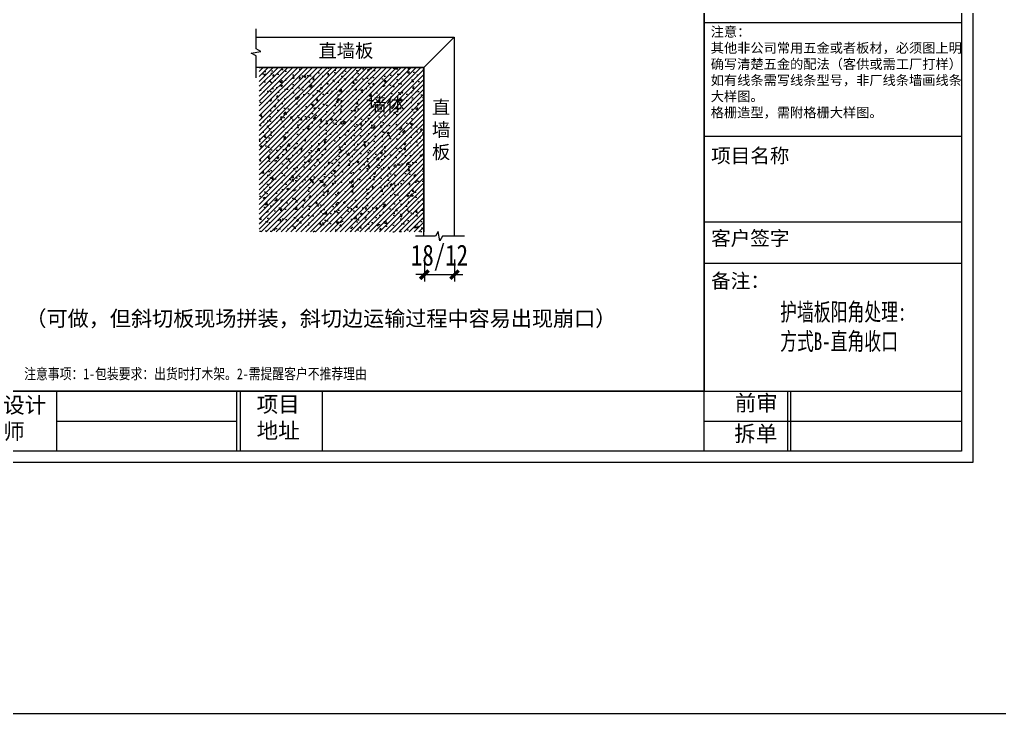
# Model space of a CAD drawing. Header units: millimetres. Extents: x 4862 to 20554, y 7569 to 11262.
# Drawn here: x 9493 to 10076, y 7569 to 7983 of the extents above; entities that cross this region are included whole.
import ezdxf

# ---------------------------------------------------------------- set-up
doc = ezdxf.new("R2010")
doc.units = ezdxf.units.MM
doc.layers.add('.', color=7, linetype='Continuous')
doc.layers.add('0 @ 1', color=7, linetype='Continuous')
doc.styles.get("Standard").update_dxf_attribs({"font": 'arial.ttf'})
doc.styles.add('宋体', font='SimSun.ttf')
doc.styles.add('家具尺寸文字', font='SimSun.ttf', dxfattribs={"width": 0.8})
doc.styles.add('黑石雅黑', font='Microsoft YaHei.ttf')
doc.dimstyles.new('副本 固装比例5', dxfattribs={"dimscale": 5, "dimtxt": 2.5, "dimasz": 1, "dimexe": 0.8, "dimexo": 1.2, "dimgap": 0.5, "dimtad": 1, "dimdec": 0, "dimdsep": 46, "dimtxsty": '家具尺寸文字', "dimblk": 'ARCHTICK', "dimcen": 0, "dimdle": 0.8, "dimclrd": 8, "dimclre": 8, "dimclrt": 2, "dimadec": 1, "dimazin": 2, "dimtfac": 1, "dimtdec": 0, "dimtix": 1, "dimtmove": 2, "dimatfit": 2, "dimfxl": 0, "dimtolj": 1, "dimtzin": 0, "dimarcsym": 0})
pattern_1 = [(45, (-85207.6193, 79105.2613), (-2.24506403, 2.24506403), [])]

# ---------------------------------------------------------------- blocks, each defined once
blk = doc.blocks.new('A$Cee8460c4')
at = {"layer": '.'}
h = blk.add_hatch(dxfattribs=at)
h.set_pattern_fill('ANSI31', color=8)
h.set_pattern_definition(pattern_1)
h.paths.add_polyline_path([(0, 150), (150, 150), (150, 0), (0, 0)])
h = blk.add_hatch(dxfattribs=at)
h.set_pattern_fill('AR-CONC', color=8, scale=0.1)
h.set_pattern_definition([(50, (-85207.62, 79105.261), (18.2184669, -1.5939086), [1.905, -20.955]), (355, (-85207.62, 79105.261), (-3.524342, 19.1056845), [1.524, -16.7640584]), (100.451445, (-85206.101, 79105.128), (14.6941247, 17.5117752), [1.619001, -17.8090245]), (46.1842, (-85207.62, 79110.341), (27.107904, -4.204233), [2.8575, -31.4325]), (96.635558, (-85205.36, 79109.99), (23.7404134, 24.7426125), [2.428502, -26.713561]), (351.18415, (-85207.62, 79110.34), (23.7404134, 24.7426125), [2.285997, -25.145973]), (21, (-85205.08, 79109.071), (15.1614391, -10.2265198), [1.905, -20.955]), (326, (-85205.08, 79109.071), (6.1802028, 18.4187966), [1.524, -16.764]), (71.451445, (-85203.816, 79108.219), (21.341642, 8.192277), [1.619001, -17.8089938]), (37.5, (-85207.619, 79105.261), (0.30886033, 8.4555039), [0, -16.5608, 0, -17.018, 0, -16.8275]), (7.5, (-85207.619, 79105.261), (6.68196625, 10.0180575), [0, -9.7028, 0, -16.1798, 0, -6.4135]), (327.5, (-85213.2835, 79105.261), (13.5590595, -0.5728744), [0, -6.35, 0, -19.812, 0, -26.289]), (317.5, (-85215.823, 79105.261), (14.8129181, 2.5426491), [0, -8.255, 0, -13.1572, 0, -18.669])])
h.paths.add_polyline_path([(0, 150), (150, 150), (150, 0), (0, 0)])
h = blk.add_hatch(dxfattribs=at)
h.set_pattern_fill('ANSI31', color=8)
h.set_pattern_definition(pattern_1)
h.paths.add_polyline_path([(0, 150), (150, 150), (150, 0), (0, 0)])
h = blk.add_hatch(dxfattribs=at)
h.set_pattern_fill('AR-CONC', color=8, scale=0.1)
h.set_pattern_definition([(50, (-85207.62, 79105.261), (18.2184669, -1.5939086), [1.905, -20.955]), (355, (-85207.62, 79105.261), (-3.524342, 19.1056845), [1.524, -16.7640584]), (100.451445, (-85206.101, 79105.128), (14.6941247, 17.5117752), [1.619001, -17.8090245]), (46.1842, (-85207.62, 79110.341), (27.107904, -4.204233), [2.8575, -31.4325]), (96.635558, (-85205.36, 79109.99), (23.7404134, 24.7426125), [2.428502, -26.713561]), (351.18415, (-85207.62, 79110.34), (23.7404134, 24.7426125), [2.285997, -25.145973]), (21, (-85205.08, 79109.071), (15.1614391, -10.2265198), [1.905, -20.955]), (326, (-85205.08, 79109.071), (6.1802028, 18.4187966), [1.524, -16.764]), (71.451445, (-85203.816, 79108.219), (21.341642, 8.192277), [1.619001, -17.8089938]), (37.5, (-85207.619, 79105.261), (0.30886033, 8.4555039), [0, -16.5608, 0, -17.018, 0, -16.8275]), (7.5, (-85207.619, 79105.261), (6.68196625, 10.0180575), [0, -9.7028, 0, -16.1798, 0, -6.4135]), (327.5, (-85213.2835, 79105.261), (13.5590595, -0.5728744), [0, -6.35, 0, -19.812, 0, -26.289]), (317.5, (-85215.823, 79105.261), (14.8129181, 2.5426491), [0, -8.255, 0, -13.1572, 0, -18.669])])
h.paths.add_polyline_path([(0, 150), (150, 150), (150, 0), (0, 0)])
at = {"layer": '.', "color": 8}
for p, q in [((0, 150), (150, 150)), ((150, 150), (150, 0))]:
    blk.add_line(p, q, dxfattribs=at)
blk = doc.blocks.new('_ArchTick')
at = {"color": 0, "linetype": 'ByBlock', "const_width": 0.4}
blk.add_lwpolyline([(-0.5, -0.5), (0.5, 0.5)], dxfattribs=at)
blk = doc.blocks.new('*D257')
at = {"color": 8, "lineweight": -2, "transparency": 16777216}
for p, q in [((9733.85, 7839.8), (9733.85, 7826.8)), ((9751.85, 7839.8), (9751.85, 7826.8)), ((9733.85, 7830.8), (9728.85, 7830.8)), ((9733.85, 7830.8), (9751.85, 7830.8)), ((9751.85, 7830.8), (9756.85, 7830.8))]:
    blk.add_line(p, q, dxfattribs=at)
at = {"layer": 'Defpoints', "color": 0, "transparency": 16777216}
for p in [(9733.85, 7855.96), (9751.85, 7855.96), (9751.85, 7830.8)]:
    blk.add_point(p, dxfattribs=at)
at = {"color": 8, "lineweight": -2, "transparency": 16777216, "xscale": 5, "yscale": 5, "zscale": 5}
blk.add_blockref('_ArchTick', (9733.85, 7830.8), dxfattribs=at)
at = {"color": 8, "lineweight": -2, "transparency": 16777216, "xscale": 5, "yscale": 5, "zscale": 5, "rotation": 180}
blk.add_blockref('_ArchTick', (9751.85, 7830.8), dxfattribs=at)
at = {"color": 2, "transparency": 16777216, "insert": (9742.85, 7840.91), "char_height": 12.5, "width": 11.8436, "attachment_point": 5, "style": '家具尺寸文字'}
blk.add_mtext('\\A1;18/12', dxfattribs=at)
blk = doc.blocks.new('*U115')
at = {"color": 0}
blk.add_lwpolyline([(0, -9.17), (0, -1.28), (-1.7, -0.34), (1.7, 0.34), (0, 1.28), (0, 8.46)], dxfattribs=at)
blk = doc.blocks.new('A$C398a0407')
for p, q in [((8134, 64), (8134, 6784)), ((8134, 2454.1), (9568, 2454.1)), ((8134, 2454.1), (9568, 2454.1)), ((8134, 2454.1), (9568, 2454.1)), ((8134, 1819.9), (9568, 1819.9)), ((8134, 1342.7), (9568, 1342.7)), ((8134, 1112.5), (9568, 1112.5)), ((443.2, 399), (9568, 399)), ((4522.7, 399), (4522.7, 64)), ((5527, 399), (5527, 64)), ((5547, 399), (5547, 64)), ((6003.2, 399), (6003.2, 64)), ((8598.6, 399), (8598.6, 64)), ((8614.7, 399), (8614.7, 64)), ((4522.7, 231.5), (5527, 231.5)), ((8134, 231.5), (9568, 231.5))]:
    blk.add_line(p, q)
for points in [[(9632, 0), (0, 0), (0, 6848), (9632, 6848)], [(9568, 64), (64, 64), (64, 6784), (9568, 6784)]]:
    blk.add_lwpolyline(points, close=True)
at = {"insert": (8170.5, 2430.1), "char_height": 54.045, "attachment_point": 1, "style": '宋体'}
blk.add_mtext_dynamic_manual_height_columns('{\\fMicrosoft YaHei|b0|i0|c134|p34;\\C2;注意：\\P其他非公司常用五金或者板材，必须图上明确写清楚五金的配法（客供或需工厂打样）\\P如有线条需写线条型号，非厂线条墙画线条大样图。\\P格栅造型，需附格栅大样图。}', width=1407.047, gutter_width=8.44, heights=[0], dxfattribs=at)
at = {"color": 8, "char_height": 88, "attachment_point": 1, "style": '宋体'}
for s, width, gutter_width, insert in [('前审', 479.717, 10.1, (8304.3, 376.5)), ('设计\\P师', 596.489, 12.5, (4225.5, 364.6)), ('项目\\P地址', 596.489, 12.5, (5638.6, 368.9)), ('拆单', 479.717, 10.1, (8301.5, 205.4))]:
    blk.add_mtext_dynamic_manual_height_columns(s, width=width, gutter_width=gutter_width, heights=[0], dxfattribs=dict(at, insert=insert))
at = {"layer": '0 @ 1', "color": 30, "char_height": 80, "width": 452.345, "attachment_point": 1}
for s, insert in [('{\\fSimSun|b0|i0|c134|p2;项目名称}', (8172.7, 1751.7)), ('{\\fSimSun|b0|i0|c134|p2;客户签字}', (8172.7, 1291.3)), ('{\\fSimSun|b0|i0|c134|p2;备注：}', (8172.7, 1053.7))]:
    blk.add_mtext(s, dxfattribs=dict(at, insert=insert))
blk = doc.blocks.new('A$Caecb7373')
at = {"color": 1}
blk.add_lwpolyline([(0, 821.76), (1155.84, 821.76), (1155.84, 0), (0, 0)], close=True, dxfattribs=at)

msp = doc.modelspace()

# ---------------------------------------------------------------- linework, layer by layer
msp.add_line((4862.317, 7569.359), (20477.138, 7569.359))
msp.add_lwpolyline([(9078.953, 8354.146), (9900.505, 8354.146), (9900.505, 7761.451), (9078.953, 7761.451)], close=True)
for points in [[(9633.577, 7972.257), (9751.568, 7972.257), (9733.568, 7954.257), (9633.577, 7954.257)], [(9733.568, 7853.712), (9733.568, 7954.257), (9751.568, 7972.257), (9751.568, 7853.712)]]:
    msp.add_lwpolyline(points)

# ---------------------------------------------------------------- block references
for name, p, xscale, yscale, zscale in [('A$C398a0407', (9031.606, 7718.828), 0.1068232839997459, 0.1068232839997459, 0.1068232839997459), ('A$Cee8460c4', (9635.535, 7856.225), 0.6535496733547419, 0.6535496733547419, 0.6535496733547419)]:
    msp.add_blockref(name, p, dxfattribs=dict(xscale=xscale, yscale=yscale, zscale=zscale))
at = {"color": 1}
for name, p, xscale, yscale, zscale in [('A$Caecb7373', (9031.606, 7718.828), 0.8901940333312022, 0.8901940333312022, 0.8901940333312022), ('*U115', (9633.577, 7963.257), 1.664, 1.664, 1.664)]:
    msp.add_blockref(name, p, dxfattribs=dict(at, xscale=xscale, yscale=yscale, zscale=zscale))
at = {"color": 1, "xscale": 1.664, "yscale": 1.664, "zscale": 1.664, "rotation": 90}
msp.add_blockref('*U115', (9742.568, 7853.712), dxfattribs=at)

# ---------------------------------------------------------------- texts
at = {"style": '黑石雅黑'}
msp.add_text('直墙板 ', height=8, dxfattribs=at).set_placement((9670.721, 7960.237))
at = {"color": 3, "style": '黑石雅黑'}
msp.add_text('墙体', height=8, dxfattribs=at).set_placement((9700.249, 7928.243))
at = {"insert": (9738.367, 7934.521), "char_height": 8, "width": 10.5634, "attachment_point": 1, "style": '黑石雅黑'}
msp.add_mtext('直墙板', dxfattribs=at)
at = {"color": 7, "insert": (9945.768, 7813.864), "char_height": 10.5, "width": 155.27388, "attachment_point": 1, "style": '宋体'}
msp.add_mtext('{\\W0.7;\\C4;护墙板阳角处理:\\P方式B-直角收口}', dxfattribs=at)
at = {"color": 4, "insert": (9496.215, 7809.29), "char_height": 9.216, "width": 347.61356, "attachment_point": 1, "style": '黑石雅黑'}
msp.add_mtext('（可做，但斜切板现场拼装，斜切边运输过程中容易出现崩口）', dxfattribs=at)
at = {"color": 6, "insert": (9495.498, 7774.945), "char_height": 6.4512, "width": 294.18553, "attachment_point": 1, "style": '家具尺寸文字'}
msp.add_mtext('注意事项：1-包装要求：出货时打木架。2-需提醒客户不推荐理由', dxfattribs=at)

# ---------------------------------------------------------------- dimensions: what is measured, and where the dimension line sits
dim = msp.add_linear_dim(base=(9751.848, 7830.803), p1=(9733.848, 7855.956), p2=(9751.848, 7855.956), text='18/12', dimstyle='副本 固装比例5')
dim.commit()
dim.dimension.update_dxf_attribs({"geometry": '*D257', "text_midpoint": (9742.848, 7840.915)})

doc.saveas('drawing.dxf')
